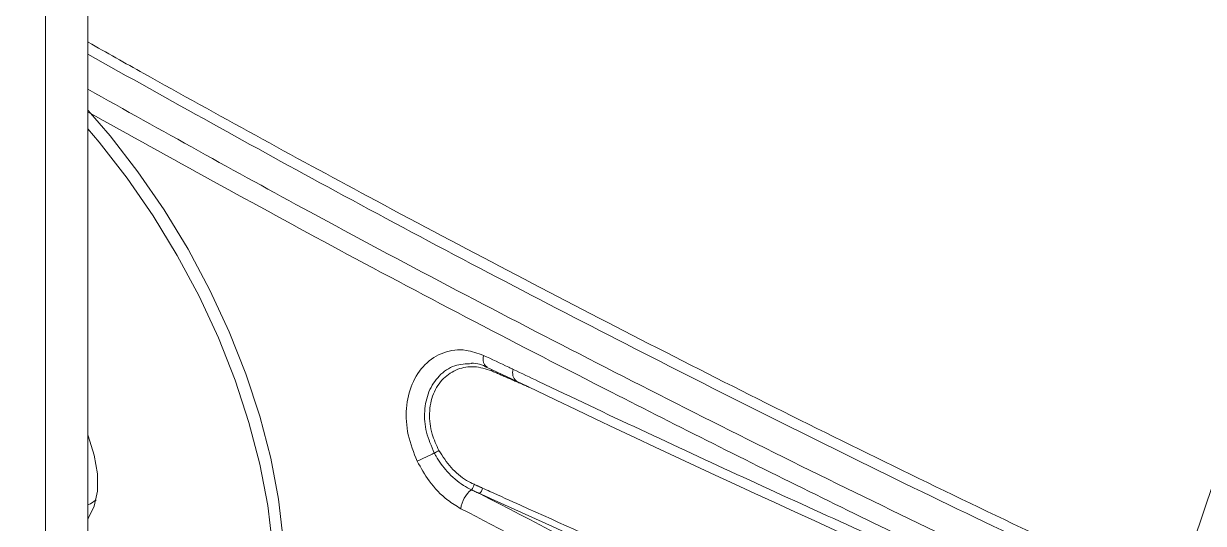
# Model space of a CAD drawing. Extents: x 2 to 136, y 1 to 99.
# Drawn here: x 99.032 to 102.736, y 10.04 to 11.611 of the extents above; entities that cross this region are included whole.
import ezdxf

# ---------------------------------------------------------------- set-up
doc = ezdxf.new("R2010")
doc.units = 0
doc.header["$MEASUREMENT"] = 0
doc.linetypes.add('SLD-Solid', pattern=[0])
doc.layers.add('OBJECT', color=7, linetype='CONTINUOUS')

msp = doc.modelspace()

# ---------------------------------------------------------------- linework, layer by layer
at = {"layer": 'OBJECT', "linetype": 'SLD-Solid', "lineweight": 15}
for p, q in [((99.2336, 9.5786), (99.2336, 16.9051)), ((99.1007, 9.5018), (99.1007, 16.8284)), ((100.4868, 10.5306), (100.5796, 10.4877)), ((99.2336, 10.0542), (99.2336, 10.319))]:
    msp.add_line(p, q, dxfattribs=at)
at = {"layer": 'OBJECT', "linetype": 'SLD-Solid', "lineweight": 15, "flags": 128}
for points in [[(102.651, 9.7957), (102.7047, 9.9821), (102.7674, 10.1691), (102.8389, 10.3559), (102.9189, 10.5417), (103.0068, 10.7254), (103.1024, 10.9064), (103.2052, 11.0836), (103.3147, 11.2564), (103.4305, 11.424), (103.5519, 11.5854), (103.6784, 11.7401), (103.8094, 11.8872), (103.9443, 12.0261), (104.0825, 12.1561), (104.2234, 12.2767), (104.3663, 12.3872), (104.5104, 12.4872)], [(99.5416, 9.1819), (99.5486, 9.186), (99.617, 9.2352), (99.6777, 9.2961), (99.73, 9.3682), (99.7735, 9.4507), (99.8077, 9.5429), (99.8324, 9.644), (99.8473, 9.7529), (99.8523, 9.8686), (99.8473, 9.9901), (99.8324, 10.1163), (99.8077, 10.2458), (99.7735, 10.3776), (99.73, 10.5103), (99.6777, 10.6428), (99.617, 10.7737), (99.5486, 10.9019), (99.4731, 11.0261), (99.3912, 11.1452), (99.3036, 11.2581), (99.235, 11.3377)], [(97.9079, 10.219), (97.9578, 10.1189), (98.029, 9.9921), (98.107, 9.8697), (98.1912, 9.7529), (98.2808, 9.6427), (98.3748, 9.5402), (98.4724, 9.4464), (98.5726, 9.3622), (98.6747, 9.2882), (98.7775, 9.2253), (98.8801, 9.1741), (98.9816, 9.1349), (99.0809, 9.1082), (99.1773, 9.0942), (99.2697, 9.0931), (99.3572, 9.1048), (99.4392, 9.1294), (99.5147, 9.1664), (99.5831, 9.2156), (99.6437, 9.2765), (99.696, 9.3486), (99.7395, 9.4311), (99.7738, 9.5233), (99.7985, 9.6244), (99.8134, 9.7333), (99.8184, 9.849), (99.8134, 9.9705), (99.7985, 10.0967), (99.7738, 10.2262), (99.7395, 10.358), (99.696, 10.4907), (99.6437, 10.6232), (99.5831, 10.7541), (99.5147, 10.8823), (99.4392, 11.0065), (99.3572, 11.1256), (99.2697, 11.2385), (99.2336, 11.2803)], [(100.4757, 10.5685), (100.4748, 10.5602), (100.475, 10.5526), (100.4763, 10.5457), (100.4785, 10.5399), (100.4817, 10.5354), (100.4858, 10.5322), (100.4873, 10.5314)], [(100.5009, 10.5199), (100.5011, 10.5222), (100.5011, 10.5241)], [(99.2336, 10.0548), (99.235, 10.0562), (99.2541, 10.0947), (99.2638, 10.1421), (99.2638, 10.1963), (99.2541, 10.2549), (99.235, 10.3154), (99.2336, 10.3184)], [(99.2336, 10.0983), (99.2417, 10.1017), (99.2596, 10.1148)]]:
    msp.add_lwpolyline(points, dxfattribs=at)
at = {"layer": 'OBJECT', "linetype": 'SLD-Solid', "lineweight": 15}
for centre, radius, start, end in [((100.4434, 10.4651), 0.0785, 56.4835, 93.5692), ((100.5996, 10.5133), 0.0325, 160.1008, 231.6504), ((121.335, 53.506), 47.7638, 244.24345, 246.89052), ((93.6442, 23.9371), 15.2185, 295.80028, 296.0246), ((100.6076, 9.7453), 0.5904, 117.4124, 118.997), ((100.4191, 10.1662), 0.0275, 312.9478, 353.7305), ((100.4451, 10.1545), 0.0273, 311.7695, 353.7028), ((100.493, 10.0762), 0.089, 128.3263, 173.2409)]:
    msp.add_arc(centre, radius, start, end, dxfattribs=at)
for points, knots in [([(99.2336, 11.5534), (99.2341, 11.5531), (99.2924, 11.5201), (99.5832, 11.3564), (100.1477, 11.0464), (100.9403, 10.6302), (101.7852, 10.2053), (102.3624, 9.9322), (102.651, 9.7957)], [0, 0, 0, 0, 0.000431, 0.053488, 0.265724, 0.510472, 0.755253, 1, 1, 1, 1]), ([(102.6337, 9.7669), (102.3353, 9.9081), (101.7386, 10.1903), (100.8655, 10.6306), (100.028, 11.0707), (99.4916, 11.3707), (99.2336, 11.5151)], [0, 0, 0, 0, 0.25437, 0.50874, 0.763705, 1, 1, 1, 1]), ([(99.2336, 11.4049), (99.465, 11.2756), (99.98, 10.9879), (100.8026, 10.5565), (101.6948, 10.1071), (102.3058, 9.8187), (102.6112, 9.6746)], [0, 0, 0, 0, 0.213567, 0.475298, 0.737649, 1, 1, 1, 1]), ([(102.5806, 9.6224), (102.5531, 9.6352), (102.4154, 9.6993), (102.0593, 9.8672), (101.5169, 10.1297), (100.7996, 10.4901), (100.0347, 10.8892), (99.4951, 11.1885), (99.2331, 11.3338)], [0, 0, 0, 0, 0.023753, 0.118768, 0.308831, 0.498894, 0.756651, 1, 1, 1, 1]), ([(100.2678, 10.2357), (100.2569, 10.2632), (100.2351, 10.3183), (100.2305, 10.404), (100.2483, 10.4815), (100.2894, 10.5438), (100.3491, 10.5816), (100.4151, 10.5903), (100.4575, 10.575), (100.4757, 10.5685)], [0, 0, 0, 0, 0.142439, 0.28529, 0.431186, 0.580958, 0.733779, 0.886153, 1, 1, 1, 1]), ([(100.4757, 10.5685), (100.5022, 10.556), (100.5333, 10.5415), (100.5645, 10.5266), (100.5691, 10.5244)], [0, 0, 0, 0, 0.852454, 1, 1, 1, 1]), ([(100.3214, 10.2617), (100.312, 10.2833), (100.2932, 10.3265), (100.2881, 10.3945), (100.3017, 10.4568), (100.3348, 10.5069), (100.3821, 10.5399), (100.4204, 10.5418), (100.4387, 10.5427)], [0, 0, 0, 0, 0.162515, 0.325202, 0.491072, 0.662468, 0.839264, 1, 1, 1, 1]), ([(100.5009, 10.5199), (100.4828, 10.5256), (100.4465, 10.5371), (100.3931, 10.5275), (100.3474, 10.4983), (100.3154, 10.4495), (100.3031, 10.3879), (100.3104, 10.3245), (100.3279, 10.2865), (100.3358, 10.2694)], [0, 0, 0, 0, 0.140577, 0.282539, 0.431128, 0.583516, 0.734564, 0.880523, 1, 1, 1, 1]), ([(100.5691, 10.5244), (100.5956, 10.5117), (100.7282, 10.4482), (101.075, 10.2843), (101.6144, 10.036), (102.1528, 9.7966), (102.4763, 9.6573), (102.5785, 9.6133)], [0, 0, 0, 0, 0.040495, 0.202477, 0.526502, 0.850526, 1, 1, 1, 1]), ([(100.4379, 10.146), (100.4295, 10.1504), (100.4026, 10.1644), (100.3627, 10.1992), (100.3345, 10.2376), (100.3232, 10.2584), (100.3214, 10.2617)], [0, 0, 0, 0, 0.18435, 0.592455, 0.935104, 1, 1, 1, 1]), ([(100.3358, 10.2694), (100.3478, 10.2508), (100.3719, 10.2134), (100.4131, 10.1799), (100.4385, 10.1671), (100.4464, 10.1632)], [0, 0, 0, 0, 0.407206, 0.815573, 1, 1, 1, 1]), ([(100.4047, 10.0867), (100.3908, 10.0951), (100.3551, 10.1167), (100.3055, 10.1677), (100.2795, 10.2146), (100.2678, 10.2357)], [0, 0, 0, 0, 0.257997, 0.666581, 1, 1, 1, 1]), ([(100.4723, 10.1515), (100.4802, 10.1479), (100.5201, 10.1299), (100.6877, 10.0543), (101.3699, 9.7464), (102.0201, 9.4529), (102.5428, 9.217)], [0, 0, 0, 0, 0.011559, 0.057797, 0.242748, 1, 1, 1, 1]), ([(100.4633, 10.1342), (100.8002, 9.9596), (101.4743, 9.6103), (102.1713, 9.2773), (102.5199, 9.1108)], [0, 0, 0, 0, 0.499822, 1, 1, 1, 1]), ([(102.4876, 9.0493), (102.4601, 9.0622), (102.3228, 9.127), (101.9674, 9.2968), (101.4261, 9.562), (100.8697, 9.8435), (100.5318, 10.0202), (100.4047, 10.0867)], [0, 0, 0, 0, 0.038714, 0.19357, 0.503334, 0.813098, 1, 1, 1, 1])]:
    msp.add_open_spline(points, degree=3, knots=knots, dxfattribs=at)
for points in [[(100.599, 10.4772), (100.5009, 10.5199)], [(100.6194, 10.4684), (100.599, 10.4772)], [(100.4464, 10.1632), (100.4723, 10.1515)], [(100.4633, 10.1342), (100.4379, 10.146)], [(102.5338, 9.1996), (100.4633, 10.1342)]]:
    msp.add_open_spline(points, degree=1, dxfattribs=at)

doc.saveas('drawing.dxf')
